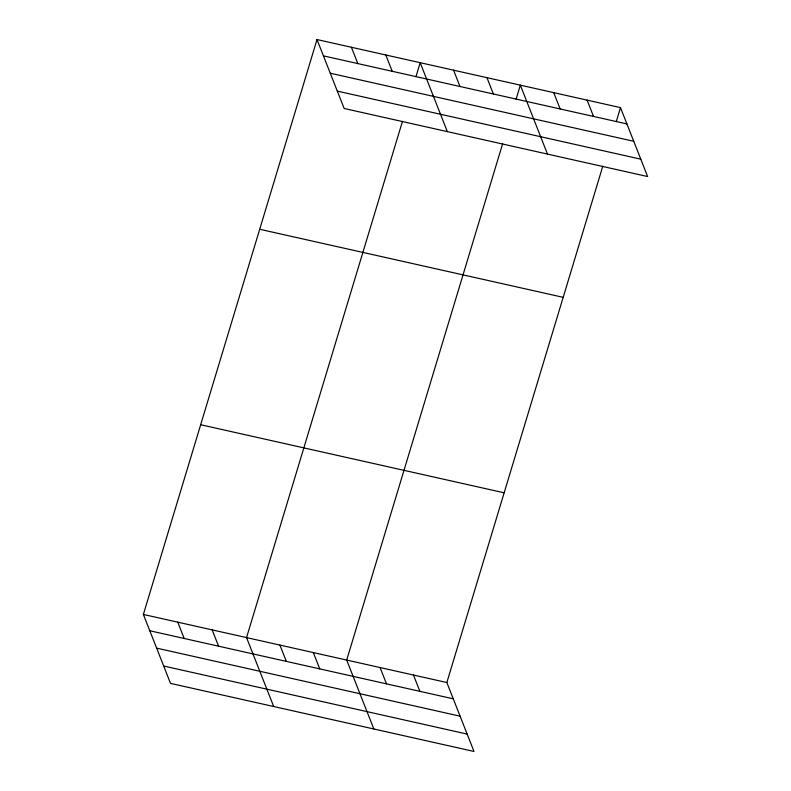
<?xml version="1.0" encoding="UTF-8"?>
<svg xmlns="http://www.w3.org/2000/svg" width="791" height="791" viewBox="0 0 791 791"><rect width="100%" height="100%" fill="white"/><g stroke="black" fill="none" stroke-linecap="round" stroke-linejoin="round"><path stroke-width="1.19" d="M602.801 166.169L446.846 682.524L473.997 751.45L170.52 683.384L143.369 614.449L317.003 39.55L620.48 107.616L647.631 176.551L344.154 108.476L317.003 39.55M402.5 121.25L246.545 637.595L273.696 706.521M415.947 76.747L420.189 62.697L447.34 131.622M502.651 143.715L346.695 660.06L373.846 728.986M516.088 99.211L520.34 85.151L547.491 154.087M616.238 121.676L620.48 107.616M323.43 55.864L626.907 123.93M330.272 73.227L633.749 141.292M337.322 91.113L640.799 159.179M259.705 229.271L563.182 297.337M200.667 424.737L504.144 492.803M143.369 614.449L446.846 682.524M149.786 630.763L453.263 698.829M156.628 648.126L460.105 716.191M163.678 666.022L467.155 734.088M587.1 100.131L593.527 116.445M553.72 92.646L560.147 108.95M486.949 77.666L493.376 93.981M453.569 70.181L459.996 86.496M385.79 54.974L392.217 71.289M351.402 47.262L357.829 63.577M413.456 675.03L419.883 691.344M380.075 667.545L386.502 683.859M313.315 652.575L319.742 668.879M279.925 645.08L286.352 661.395M212.156 629.883L218.583 646.188M177.757 622.171L184.184 638.475"/></g></svg>
